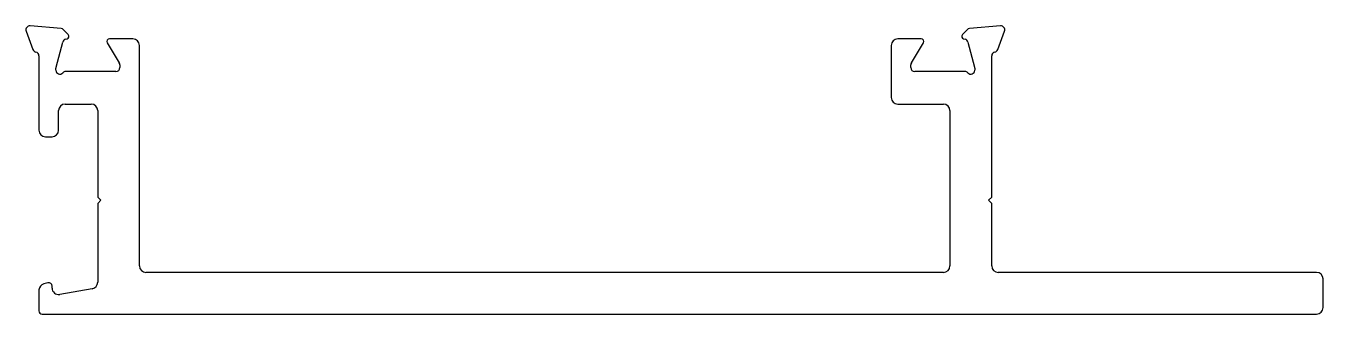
# Model space of a CAD drawing. Extents: x -49.9 to 49.5, y 4.3 to 26.4.
import ezdxf

# ---------------------------------------------------------------- set-up
doc = ezdxf.new("R2010")
doc.units = 0
doc.layers.add('PROFILE', color=1, linetype='CONTINUOUS')

msp = doc.modelspace()

# ---------------------------------------------------------------- linework, layer by layer
at = {"layer": 'PROFILE', "color": 7}
for p, q in [((-49.931, 25.995), (-49.418, 24.584)), ((-47.257, 26.189), (-49.623, 26.396)), ((-46.708, 25.739), (-47.071, 26.102)), ((22.197, 26.102), (21.833, 25.739)), ((24.749, 26.396), (22.383, 26.189)), ((24.543, 24.584), (25.057, 25.995)), ((-47.639, 23.235), (-47.123, 25.162)), ((-46.911, 25.374), (-46.797, 25.404)), ((-43.72, 25.093), (-42.793, 23.575)), ((-41.749, 25.397), (-43.549, 25.397)), ((-41.249, 7.991), (-41.249, 24.897)), ((16.375, 24.897), (16.375, 20.897)), ((18.675, 25.397), (16.875, 25.397)), ((17.919, 23.575), (18.845, 25.093)), ((21.923, 25.404), (22.036, 25.374)), ((22.248, 25.162), (22.764, 23.235)), ((-48.949, 24.097), (-48.949, 18.397)), ((24.075, 13.272), (24.075, 24.097)), ((-47.649, 22.997), (-47.649, 23.158)), ((-43.049, 22.897), (-46.902, 22.897)), ((-42.749, 23.418), (-42.749, 23.197)), ((17.875, 23.197), (17.875, 23.418)), ((22.027, 22.897), (18.175, 22.897)), ((22.775, 23.158), (22.775, 22.997)), ((-47.449, 18.397), (-47.449, 19.897)), ((-46.949, 20.397), (-44.948, 20.397)), ((-44.449, 19.897), (-44.449, 13.272)), ((16.875, 20.397), (20.375, 20.397)), ((20.875, 19.897), (20.875, 7.991)), ((-48.449, 17.897), (-47.949, 17.897)), ((-44.449, 13.272), (-44.199, 13.022)), ((-44.199, 13.022), (-44.449, 12.772)), ((23.825, 13.022), (24.075, 13.272)), ((24.075, 12.772), (23.825, 13.022)), ((-44.449, 12.772), (-44.449, 6.732)), ((24.075, 7.991), (24.075, 12.772)), ((20.375, 7.491), (-40.749, 7.491)), ((48.975, 7.491), (24.575, 7.491)), ((49.475, 4.791), (49.475, 6.991)), ((-48.949, 6.156), (-48.949, 4.541)), ((-48.265, 6.689), (-48.58, 6.604)), ((-47.95, 6.291), (-47.95, 6.447)), ((-44.862, 6.24), (-47.364, 5.799)), ((-48.699, 4.291), (48.975, 4.291))]:
    msp.add_line(p, q, dxfattribs=at)
for centre, radius, start, end in [((-49.649, 26.097), 0.3, 85, 200), ((-47.284, 25.89), 0.3, 45, 85), ((22.409, 25.89), 0.3, 95, 135), ((24.775, 26.097), 0.3, 340, 95), ((-46.833, 25.084), 0.3, 105, 165), ((-46.849, 25.597), 0.2, 285, 45), ((-43.549, 25.197), 0.2, 90, 211.4), ((-41.749, 24.897), 0.5, 0, 90), ((16.875, 24.897), 0.5, 90, 180), ((18.675, 25.197), 0.2, 328.6, 90), ((21.975, 25.597), 0.2, 135, 255), ((21.959, 25.084), 0.3, 15, 75), ((-49.136, 24.686), 0.3, 200, 259.09572), ((-49.249, 24.097), 0.3, 0, 79.09572), ((24.375, 24.097), 0.3, 100.90428, 180), ((24.261, 24.686), 0.3, 280.90428, 340), ((-47.349, 23.158), 0.3, 165, 180), ((-47.349, 22.997), 0.3, 180, 318.18969), ((-46.902, 22.597), 0.3, 90, 138.18969), ((-43.049, 23.197), 0.3, 270, 0), ((-43.049, 23.418), 0.3, 0, 31.4), ((18.175, 23.418), 0.3, 148.6, 180), ((18.175, 23.197), 0.3, 180, 270), ((22.027, 22.597), 0.3, 41.81032, 90), ((22.475, 22.997), 0.3, 221.81032, 0), ((22.475, 23.158), 0.3, 0, 15), ((16.875, 20.897), 0.5, 180, 270), ((-46.949, 19.897), 0.5, 90, 180), ((-44.949, 19.897), 0.5, 0.00873, 89.91219), ((20.375, 19.897), 0.5, 0, 90), ((-48.449, 18.397), 0.5, 180, 270), ((-47.949, 18.397), 0.5, 270, 0), ((-40.749, 7.991), 0.5, 180, 270), ((20.375, 7.991), 0.5, 270, 0), ((24.575, 7.991), 0.5, 180, 270), ((48.975, 6.991), 0.5, 0, 90), ((-48.45, 6.121), 0.5, 105, 175.97797), ((-48.2, 6.447), 0.25, 0, 105), ((-47.45, 6.291), 0.5, 180, 280.00001), ((-44.949, 6.732), 0.5, 280, 360), ((-48.699, 4.541), 0.25, 180, 270), ((48.975, 4.791), 0.5, 270, 0)]:
    msp.add_arc(centre, radius, start, end, dxfattribs=at)

doc.saveas('drawing.dxf')
